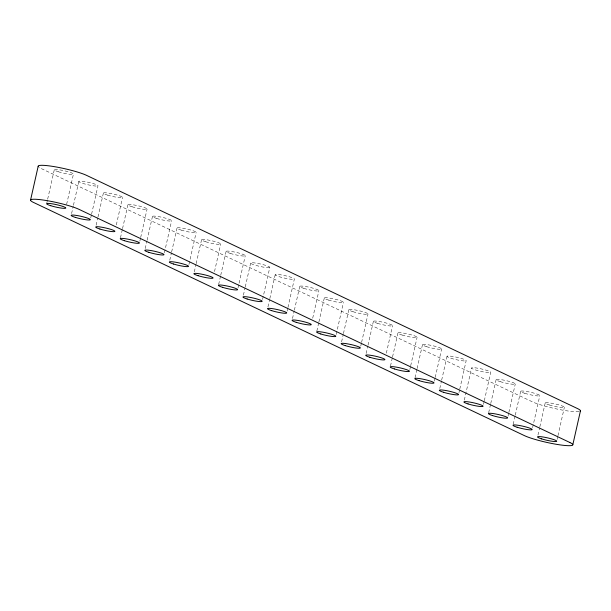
<?xml version="1.0" encoding="UTF-8"?>
<svg xmlns="http://www.w3.org/2000/svg" width="611" height="611" viewBox="0 0 611 611"><rect width="100%" height="100%" fill="white"/><g stroke="black" fill="none" stroke-linecap="round" stroke-linejoin="round"><path stroke-width="0.46" stroke-dasharray="3.06 2.29" d="M46.841 202.806L47.459 200.057M47.666 199.14L54.28 169.797M66.622 204.349L73.442 174.082M71.594 213.552L73.244 206.213M73.45 205.296L78.827 181.452M90.756 217.837L91.375 215.087M91.581 214.171L97.989 185.744A9.822 1.245 12.7 0 0 84.303 181.536A9.822 1.245 12.7 0 0 82.959 183.445A9.822 1.245 12.7 0 0 97.959 185.82M96.141 225.207L97.791 217.875M97.997 216.958L103.374 193.114M116.334 224.917L122.536 197.406M120.482 237.786L122.337 229.53M122.544 228.613L127.92 204.769M139.843 241.162L140.469 238.412M140.675 237.488L147.075 209.061M145.235 248.524L146.884 241.192M147.091 240.276L152.467 216.431M164.39 252.817L171.622 220.724M169.774 260.187L171.431 252.855M171.638 251.931L177.014 228.094M188.936 264.479L196.169 232.386M194.321 271.849L195.978 264.51M196.184 263.593L201.554 239.749M214.514 271.551L220.716 244.041M218.662 284.421L220.525 276.172M220.731 275.255L226.101 251.411M238.03 287.796L238.855 284.13M239.061 283.214L245.263 255.704M243.415 295.166L245.072 287.827M245.278 286.91L250.647 263.074M262.577 299.459L269.81 267.358A9.822 1.245 12.7 0 0 256.124 263.15A9.822 1.245 12.7 0 0 254.787 265.059A9.822 1.245 12.7 0 0 269.779 267.435M267.962 306.829L269.619 299.489M269.825 298.573L275.194 274.729M287.124 311.114L287.743 308.364M287.949 307.448L294.357 279.021A9.822 1.245 12.7 0 0 280.67 274.813A9.822 1.245 12.7 0 0 279.326 276.722A9.822 1.245 12.7 0 0 294.326 279.097M292.509 318.484L294.166 311.152M294.372 310.235L299.741 286.391M312.702 318.194L318.904 290.683M316.849 331.063L318.705 322.807M318.919 321.89L324.288 298.046M336.218 334.438L343.451 302.338M341.602 341.801L343.252 334.469M343.458 333.553L348.835 309.708M360.765 346.093L361.384 343.344M361.59 342.427L367.998 314.001M366.149 353.464L367.799 346.132M368.005 345.207L373.382 321.371M386.343 353.173L392.545 325.663M390.49 366.042L392.346 357.786M392.552 356.87L397.929 333.026M409.859 369.418L410.477 366.661M410.684 365.745L417.092 337.318M415.037 377.697L416.893 369.449M417.099 368.532L422.476 344.688M434.398 381.073L435.024 378.324M435.231 377.407L441.638 348.98M439.79 388.443L441.44 381.104M441.646 380.187L447.023 356.343M458.945 392.736L459.571 389.986M459.778 389.07L466.178 360.635A9.822 1.245 12.7 0 0 452.499 356.427A9.822 1.245 12.7 0 0 451.155 358.336A9.822 1.245 12.7 0 0 466.155 360.711M464.337 400.106L471.57 368.005M483.492 404.39L484.111 401.641M484.324 400.724L490.725 372.298A9.822 1.245 12.7 0 0 477.046 368.089A9.822 1.245 12.7 0 0 475.702 369.999A9.822 1.245 12.7 0 0 490.694 372.374M488.67 412.677L490.534 404.429M490.74 403.512L496.117 379.668M508.039 416.053L508.658 413.303M508.864 412.387L515.272 383.96M513.217 424.34L515.081 416.083M515.287 415.167L520.656 391.323M532.586 427.715L539.818 395.615M537.97 435.078L539.628 427.746M539.834 426.829L545.203 402.985M557.133 439.37L557.751 436.621M557.958 435.704L564.365 407.277M579.045 411.623A26.296 3.345 12.7 0 1 556.736 408.98A26.296 3.345 12.7 0 1 532.074 401.694L41.151 168.506A26.296 3.345 12.7 0 1 38.89 167.2M549.342 404.978A9.822 1.245 12.7 0 0 564.335 407.346A9.822 1.245 12.7 0 0 550.679 403.069A9.822 1.245 12.7 0 0 549.342 404.978M524.796 393.316A9.822 1.245 12.7 0 0 539.788 395.691A9.822 1.245 12.7 0 0 526.132 391.407A9.822 1.245 12.7 0 0 524.796 393.316M500.249 381.654A9.822 1.245 12.7 0 0 515.241 384.029A9.822 1.245 12.7 0 0 501.593 379.744A9.822 1.245 12.7 0 0 500.249 381.654M426.608 346.681A9.822 1.245 12.7 0 0 441.608 349.049A9.822 1.245 12.7 0 0 427.952 344.772A9.822 1.245 12.7 0 0 426.608 346.681M402.061 335.019A9.822 1.245 12.7 0 0 417.061 337.394A9.822 1.245 12.7 0 0 403.405 333.11A9.822 1.245 12.7 0 0 402.061 335.019M377.514 323.356A9.822 1.245 12.7 0 0 392.514 325.732A9.822 1.245 12.7 0 0 378.858 321.447A9.822 1.245 12.7 0 0 377.514 323.356M352.967 311.702A9.822 1.245 12.7 0 0 367.967 314.077A9.822 1.245 12.7 0 0 354.311 309.792A9.822 1.245 12.7 0 0 352.967 311.702M328.42 300.039A9.822 1.245 12.7 0 0 343.42 302.414A9.822 1.245 12.7 0 0 329.764 298.13A9.822 1.245 12.7 0 0 328.42 300.039M303.873 288.377A9.822 1.245 12.7 0 0 318.873 290.752A9.822 1.245 12.7 0 0 305.217 286.467A9.822 1.245 12.7 0 0 303.873 288.377M230.24 253.405A9.822 1.245 12.7 0 0 245.232 255.772A9.822 1.245 12.7 0 0 231.577 251.495A9.822 1.245 12.7 0 0 230.24 253.405M205.693 241.742A9.822 1.245 12.7 0 0 220.686 244.117A9.822 1.245 12.7 0 0 207.03 239.833A9.822 1.245 12.7 0 0 205.693 241.742M181.146 230.08A9.822 1.245 12.7 0 0 196.139 232.455A9.822 1.245 12.7 0 0 182.49 228.17A9.822 1.245 12.7 0 0 181.146 230.08M156.599 218.425A9.822 1.245 12.7 0 0 171.592 220.8A9.822 1.245 12.7 0 0 157.944 216.515A9.822 1.245 12.7 0 0 156.599 218.425M132.052 206.762A9.822 1.245 12.7 0 0 147.052 209.138A9.822 1.245 12.7 0 0 133.397 204.853A9.822 1.245 12.7 0 0 132.052 206.762M107.505 195.1A9.822 1.245 12.7 0 0 122.506 197.475A9.822 1.245 12.7 0 0 108.85 193.191A9.822 1.245 12.7 0 0 107.505 195.1M58.412 171.783A9.822 1.245 12.7 0 0 73.412 174.158A9.822 1.245 12.7 0 0 59.756 169.873A9.822 1.245 12.7 0 0 58.412 171.783"/><path stroke-width="0.92" d="M30.55 200.125L38.195 166.192M572.805 444.808L580.45 410.875M580.19 411.249A26.296 3.345 12.7 0 0 577.502 408.568L86.571 175.372A26.296 3.345 12.7 0 0 56.762 167.078A26.296 3.345 12.7 0 0 38.272 166.528M569.849 442.494L78.926 209.306A26.296 3.345 12.7 0 0 44.259 200.194A26.296 3.345 12.7 0 0 33.498 202.432L524.429 435.628A26.296 3.345 12.7 0 0 559.096 444.739A26.296 3.345 12.7 0 0 569.849 442.494M541.69 438.904A9.822 1.245 12.7 0 0 556.69 441.279A9.822 1.245 12.7 0 0 543.034 436.995A9.822 1.245 12.7 0 0 541.69 438.904M517.15 427.249A9.822 1.245 12.7 0 0 532.143 429.617A9.822 1.245 12.7 0 0 518.487 425.34A9.822 1.245 12.7 0 0 517.15 427.249M492.603 415.587A9.822 1.245 12.7 0 0 507.596 417.962A9.822 1.245 12.7 0 0 493.94 413.678A9.822 1.245 12.7 0 0 492.603 415.587M468.057 403.924A9.822 1.245 12.7 0 0 483.049 406.3A9.822 1.245 12.7 0 0 469.393 402.015A9.822 1.245 12.7 0 0 468.057 403.924M443.51 392.27A9.822 1.245 12.7 0 0 458.502 394.645A9.822 1.245 12.7 0 0 444.854 390.36A9.822 1.245 12.7 0 0 443.51 392.27M418.963 380.607A9.822 1.245 12.7 0 0 433.955 382.982A9.822 1.245 12.7 0 0 420.307 378.698A9.822 1.245 12.7 0 0 418.963 380.607M394.416 368.945A9.822 1.245 12.7 0 0 409.416 371.32A9.822 1.245 12.7 0 0 395.76 367.035A9.822 1.245 12.7 0 0 394.416 368.945M369.869 357.29A9.822 1.245 12.7 0 0 384.869 359.665A9.822 1.245 12.7 0 0 371.213 355.381A9.822 1.245 12.7 0 0 369.869 357.29M345.322 345.627A9.822 1.245 12.7 0 0 360.322 348.003A9.822 1.245 12.7 0 0 346.666 343.718A9.822 1.245 12.7 0 0 345.322 345.627M320.775 333.973A9.822 1.245 12.7 0 0 335.775 336.34A9.822 1.245 12.7 0 0 322.119 332.063A9.822 1.245 12.7 0 0 320.775 333.973M296.228 322.31A9.822 1.245 12.7 0 0 311.228 324.685A9.822 1.245 12.7 0 0 297.572 320.401A9.822 1.245 12.7 0 0 296.228 322.31M271.681 310.648A9.822 1.245 12.7 0 0 286.681 313.023A9.822 1.245 12.7 0 0 273.025 308.738A9.822 1.245 12.7 0 0 271.681 310.648M247.134 298.993A9.822 1.245 12.7 0 0 262.134 301.368A9.822 1.245 12.7 0 0 248.478 297.083A9.822 1.245 12.7 0 0 247.134 298.993M222.587 287.33A9.822 1.245 12.7 0 0 237.587 289.706A9.822 1.245 12.7 0 0 223.931 285.421A9.822 1.245 12.7 0 0 222.587 287.33M198.048 275.676A9.822 1.245 12.7 0 0 213.04 278.043A9.822 1.245 12.7 0 0 199.385 273.766A9.822 1.245 12.7 0 0 198.048 275.676M173.501 264.013A9.822 1.245 12.7 0 0 188.494 266.388A9.822 1.245 12.7 0 0 174.838 262.104A9.822 1.245 12.7 0 0 173.501 264.013M148.954 252.351A9.822 1.245 12.7 0 0 163.947 254.726A9.822 1.245 12.7 0 0 150.291 250.441A9.822 1.245 12.7 0 0 148.954 252.351M124.407 240.696A9.822 1.245 12.7 0 0 139.4 243.071A9.822 1.245 12.7 0 0 125.751 238.786A9.822 1.245 12.7 0 0 124.407 240.696M99.86 229.033A9.822 1.245 12.7 0 0 114.853 231.409A9.822 1.245 12.7 0 0 101.205 227.124A9.822 1.245 12.7 0 0 99.86 229.033M75.313 217.371A9.822 1.245 12.7 0 0 90.313 219.746A9.822 1.245 12.7 0 0 76.658 215.462A9.822 1.245 12.7 0 0 75.313 217.371M50.766 205.716A9.822 1.245 12.7 0 0 65.767 208.091A9.822 1.245 12.7 0 0 52.111 203.807A9.822 1.245 12.7 0 0 50.766 205.716"/></g></svg>
